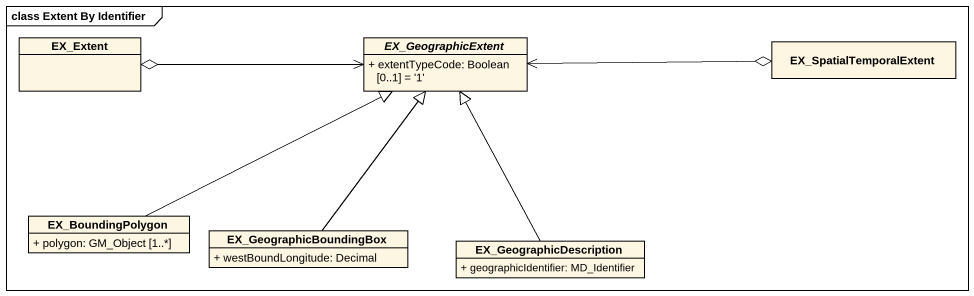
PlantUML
@startuml
mainframe class Extent By Identifier
hide circle
hide empty members
skinparam classAttributeIconSize 0
class EX_Extent
abstract class EX_GeographicExtent {
  + extentTypeCode: Boolean [0..1] = '1'
}
class EX_SpatialTemporalExtent
class EX_BoundingPolygon {
  + polygon: GM_Object [1..*]
}
class EX_GeographicBoundingBox {
  + westBoundLongitude: Decimal
}
class EX_GeographicDescription {
  + geographicIdentifier: MD_Identifier
}
EX_GeographicExtent <-left-o EX_Extent
EX_GeographicExtent <-right-o EX_SpatialTemporalExtent
EX_BoundingPolygon -right-|> EX_GeographicExtent
EX_GeographicBoundingBox -up-|> EX_GeographicExtent
EX_GeographicDescription -up-|> EX_GeographicExtent
@enduml
